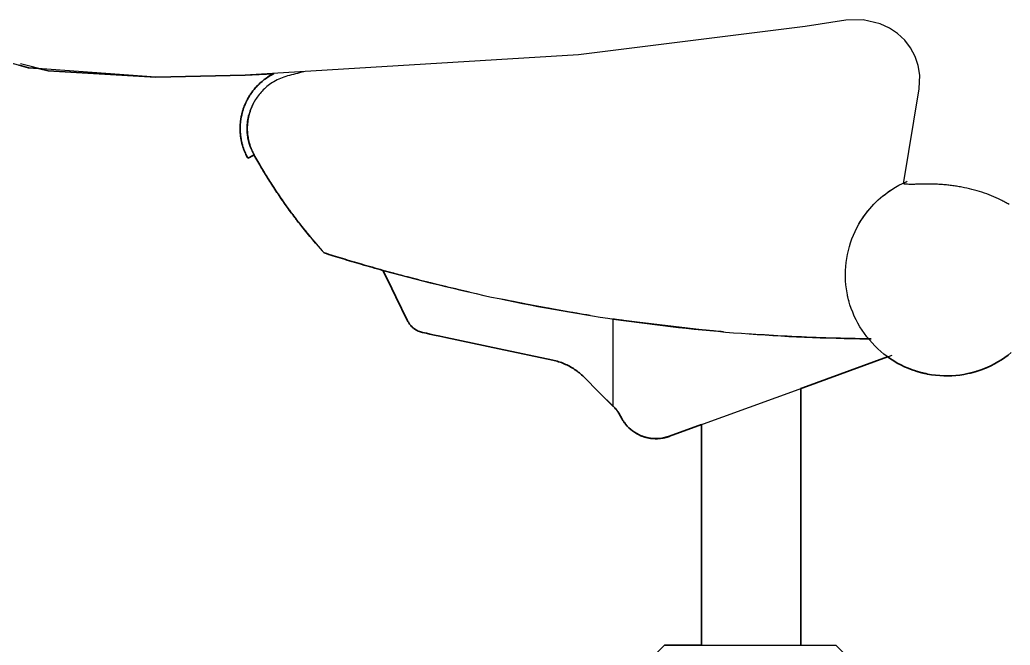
# Model space of a CAD drawing. Header units: millimetres. Extents: x 0 to 2114, y 0 to 2321.
# Drawn here: x 1496.5 to 1749.7, y 1513.4 to 1673.3 of the extents above; entities that cross this region are included whole.
import ezdxf

# ---------------------------------------------------------------- set-up
doc = ezdxf.new("R2010")
doc.units = ezdxf.units.MM
doc.layers.add('Blocks', color=7, linetype='Continuous')
doc.layers.add('Blocks$Inner', color=7, linetype='Continuous', lineweight=25, true_color=0x007f00)
doc.layers.add('Blocks$Outline', color=7, linetype='Continuous', lineweight=35, true_color=0xff3f3f)

# ---------------------------------------------------------------- blocks, each defined once
blk = doc.blocks.new('Aeron Size C Office Chair Side')
at = {"layer": 'Blocks$Inner'}
for p, q in [((451.49, 297.97), (468.75, 294.83)), ((476.91, 293.57), (501.27, 290.65)), ((428.24, 290.08), (427.75, 290.18)), ((524.53, 275.95), (524.53, 210.24)), ((499.13, 210.24), (499.13, 266.63)), ((484.05, 263.63), (486.3, 263.09))]:
    blk.add_line(p, q, dxfattribs=at)
for points in [[(550.78, 328.21), (554.74, 352.49), (554.9, 355.96), (554.5, 358.47), (553.73, 360.77), (552.57, 362.92), (551.07, 364.87), (549.25, 366.58), (547.15, 368), (544.82, 369.09), (540.42, 370.11), (536.02, 369.98), (525.62, 368.4), (467.68, 361.18), (382.39, 355.96)], [(359.58, 355.42), (327.01, 357.87), (300.76, 364.81)], [(389.7, 356.32), (382.39, 355.96), (359.58, 355.42), (332.07, 357.06), (324.93, 358.83)], [(384.7, 335.6), (384.22, 335.33), (383.84, 335.12), (383.47, 334.91), (383.1, 334.71)], [(384.7, 335.6), (384.27, 335.36), (383.93, 335.17), (383.51, 334.94)], [(578.29, 285.02), (577.48, 284.38), (576.64, 283.76), (575.78, 283.19), (574.9, 282.65), (574, 282.14), (573.07, 281.67), (572.13, 281.24), (571.18, 280.84), (570.2, 280.49), (569.22, 280.17), (568.22, 279.89), (567.21, 279.66), (566.2, 279.46), (565.17, 279.3), (564.14, 279.19), (563.11, 279.12), (562.07, 279.09), (561.04, 279.09), (560, 279.15), (558.97, 279.24), (557.95, 279.37), (556.93, 279.55), (555.91, 279.76), (554.91, 280.02), (553.92, 280.31), (552.94, 280.65), (551.97, 281.02), (551.02, 281.43), (550.09, 281.88), (549.17, 282.37), (548.28, 282.89), (547.41, 283.45), (546.56, 284.04), (545.73, 284.67), (544.93, 285.33), (544.16, 286.02), (543.42, 286.74), (542.7, 287.49), (542.02, 288.26), (541.37, 289.07), (540.75, 289.9), (540.16, 290.75), (539.61, 291.63), (539.09, 292.52), (538.61, 293.44), (538.17, 294.38), (537.77, 295.33), (537.4, 296.3), (537.07, 297.28), (536.79, 298.28), (536.54, 299.28), (536.33, 300.3), (536.16, 301.32), (536.04, 302.35), (535.95, 303.38), (535.91, 304.41), (535.91, 304.97), (535.93, 306.01), (535.99, 307.04), (536.09, 308.07), (536.24, 309.1), (536.42, 310.12), (536.65, 311.13), (536.91, 312.13), (537.22, 313.12), (537.56, 314.09), (537.95, 315.06), (538.37, 316), (538.83, 316.93), (539.33, 317.84), (539.86, 318.73), (540.43, 319.59), (541.03, 320.43), (541.66, 321.25), (542.33, 322.04), (543.03, 322.81), (543.76, 323.55), (544.51, 324.25), (545.3, 324.93), (546.11, 325.57), (546.95, 326.18), (547.81, 326.76), (548.69, 327.3), (549.59, 327.81), (550.52, 328.28), (551.46, 328.71), (551.73, 328.83)], [(417.65, 306.06), (418.86, 303.59), (420.96, 299.27), (423.95, 293.15)], [(476.45, 293.63), (476.45, 271.35), (476.5, 271.3), (476.66, 271.14)], [(427.75, 290.18), (428.27, 290.07), (428.79, 289.96), (429.65, 289.78), (430.81, 289.53), (432.2, 289.23), (433.74, 288.91), (447.39, 286.01), (461.09, 283.09)], [(490.88, 263.63), (525.03, 276.05), (547.82, 284.35)], [(469, 278.8), (472.95, 274.85), (476.66, 271.14), (476.91, 270.89)], [(476.57, 271.23), (476.48, 271.32), (476.45, 271.35)], [(477.92, 269.57), (478.35, 268.82), (478.82, 268.01)], [(490.88, 263.63), (488.62, 263.09), (486.3, 263.09)]]:
    blk.add_lwpolyline(points, dxfattribs=at)
blk.add_lwpolyline([(533.44, 210.24), (537, 206.69), (486.05, 206.69), (489.6, 210.24)], close=True, dxfattribs=at)
at = {"layer": 'Blocks$Inner', "extrusion": (0, 0, -1)}
for centre, radius, start, end in [((-561.79, 304.97), 25.89, 29.9859, 57.9759), ((-561.79, 304.97), 25.89, 344.6747, 347.955), ((-546.18, 768.79), 480.25, 279.1885, 281.3786), ((-546.18, 768.79), 480.25, 275.6104, 278.265), ((-561.79, 304.97), 25.89, 246.7899, 256.9562), ((-561.79, 304.97), 25.89, 281.9384, 288), ((-487.46, 273), 9.98, 250, 303.3333), ((-487.46, 273), 9.98, 276.6667, 290), ((-487.46, 273), 9.98, 275.9787, 288.968)]:
    blk.add_arc(centre, radius, start, end, dxfattribs=at)
at = {"layer": 'Blocks$Inner'}
blk.add_arc((487.46, 273), 9.98, 251.032, 290, dxfattribs=at)
for points, knots in [([(383.84, 351.17), (384.16, 351.64), (384.76, 352.45), (385.92, 353.66), (387.38, 354.96), (388.76, 355.87), (389.86, 356.41)], [8, 8, 8, 8, 8.25, 8.375, 8.5, 8.7761758, 8.7761758, 8.7761758, 8.7761758]), ([(383.1, 334.71), (382.96, 334.98), (382.7, 335.47), (382.36, 336.22), (382.19, 336.65), (382.09, 336.9), (382.02, 337.1), (381.95, 337.31), (381.86, 337.6), (381.69, 338.13), (381.48, 338.97), (381.31, 339.89), (381.21, 340.66), (381.16, 341.14), (381.14, 341.55), (381.12, 341.97), (381.11, 342.76), (381.17, 343.72), (381.29, 344.66), (381.4, 345.32), (381.51, 345.83), (381.59, 346.15), (381.63, 346.33), (381.67, 346.45), (381.7, 346.57), (381.74, 346.73), (381.82, 346.99), (381.97, 347.46), (382.18, 348.01), (382.37, 348.49), (382.52, 348.82), (382.61, 349.01), (382.68, 349.16), (382.75, 349.3), (382.84, 349.49), (383.01, 349.82), (383.25, 350.25), (383.55, 350.74), (383.74, 351.03), (383.84, 351.17)], [7, 7, 7, 7, 7.1, 7.15, 7.175, 7.1875, 7.2, 7.2125, 7.225, 7.25, 7.3, 7.35, 7.375, 7.4, 7.4125, 7.425, 7.45, 7.5, 7.525, 7.55, 7.575, 7.5875, 7.59375, 7.6, 7.60625, 7.6125, 7.625, 7.65, 7.7, 7.75, 7.775, 7.7875, 7.8, 7.8125, 7.825, 7.85, 7.9, 7.95, 8, 8, 8, 8]), ([(383.84, 347.37), (383.75, 347.15), (383.61, 346.75), (383.43, 346.16), (383.34, 345.83), (383.29, 345.64), (383.26, 345.48), (383.22, 345.33), (383.18, 345.1), (383.09, 344.69), (383, 344.04), (382.93, 343.35), (382.91, 342.81), (382.9, 342.41), (382.9, 342.01), (382.92, 341.46), (382.98, 340.75), (383.08, 340.08), (383.16, 339.65), (383.21, 339.42), (383.26, 339.21), (383.32, 338.95), (383.42, 338.57), (383.6, 337.96), (383.75, 337.55), (383.84, 337.32)], [1, 1, 1, 1, 1.125, 1.1875, 1.21875, 1.234375, 1.25, 1.265625, 1.28125, 1.3125, 1.375, 1.4375, 1.46875, 1.5, 1.53125, 1.5625, 1.625, 1.6875, 1.71875, 1.734375, 1.75, 1.78125, 1.8125, 1.875, 2, 2, 2, 2]), ([(383.84, 347.23), (383.76, 347.02), (383.62, 346.63), (383.45, 346.05), (383.37, 345.73), (383.32, 345.54), (383.29, 345.39), (383.25, 345.24), (383.21, 345.02), (383.13, 344.62), (383.04, 343.99), (382.98, 343.32), (382.95, 342.79), (382.95, 342.41), (382.95, 342.02), (382.97, 341.49), (383.03, 340.81), (383.12, 340.15), (383.21, 339.68), (383.27, 339.35), (383.34, 339.06), (383.44, 338.68), (383.61, 338.09), (383.75, 337.68), (383.84, 337.46)], [1, 1, 1, 1, 1.125, 1.1875, 1.21875, 1.234375, 1.25, 1.265625, 1.28125, 1.3125, 1.375, 1.4375, 1.46875, 1.5, 1.53125, 1.5625, 1.625, 1.6875, 1.71875, 1.75, 1.78125, 1.8125, 1.875, 2, 2, 2, 2]), ([(381.59, 346.14), (381.54, 345.95), (381.46, 345.61), (381.37, 345.17), (381.32, 344.85), (381.28, 344.61), (381.25, 344.35), (381.2, 343.97), (381.16, 343.46), (381.13, 343.02), (381.13, 342.8)], [-0.5741414, -0.5741414, -0.5741414, -0.5741414, -0.5416667, -0.5208333, -0.5104167, -0.5, -0.4895833, -0.4791667, -0.4583333, -0.4375, -0.4375, -0.4375, -0.4375]), ([(383.93, 337.09), (383.84, 337.32), (383.68, 337.74), (383.48, 338.37), (383.37, 338.77), (383.3, 339.03), (383.25, 339.26), (383.19, 339.5), (383.1, 339.95), (382.99, 340.66), (382.93, 341.4), (382.9, 341.99), (382.9, 342.41), (382.91, 342.82), (382.93, 343.4), (383.01, 344.12), (383.12, 344.81), (383.2, 345.25), (383.26, 345.48), (383.28, 345.59), (383.3, 345.64)], [0, 0, 0, 0, 0.125, 0.1875, 0.21875, 0.25, 0.265625, 0.28125, 0.3125, 0.375, 0.4375, 0.46875, 0.5, 0.53125, 0.5625, 0.625, 0.6875, 0.71875, 0.734375, 0.75, 0.75, 0.75, 0.75]), ([(383.93, 337.22), (383.84, 337.44), (383.69, 337.86), (383.5, 338.48), (383.39, 338.87), (383.33, 339.13), (383.28, 339.35), (383.23, 339.58), (383.14, 340.02), (383.04, 340.71), (382.97, 341.43), (382.95, 342), (382.95, 342.41), (382.95, 342.81), (382.98, 343.37), (383.05, 344.08), (383.15, 344.74), (383.23, 345.11), (383.25, 345.22)], [-1, -1, -1, -1, -0.875, -0.8125, -0.78125, -0.75, -0.734375, -0.71875, -0.6875, -0.625, -0.5625, -0.53125, -0.5, -0.46875, -0.4375, -0.375, -0.3125, -0.28125, -0.28125, -0.28125, -0.28125]), ([(381.36, 339.64), (381.37, 339.56), (381.4, 339.4), (381.46, 339.09), (381.57, 338.58), (381.74, 337.95), (381.92, 337.4), (382.05, 337.03), (382.12, 336.82), (382.16, 336.72), (382.18, 336.67)], [-0.3333333, -0.3333333, -0.3333333, -0.3333333, -0.3229167, -0.3125, -0.2916667, -0.25, -0.2083333, -0.1875, -0.1770833, -0.1666667, -0.1666667, -0.1666667, -0.1666667]), ([(384.66, 335.58), (385.27, 334.48), (386.27, 332.74), (387.79, 330.22), (389.04, 328.25), (390.4, 326.16), (391.9, 323.97), (393.49, 321.73), (395.15, 319.49), (396.88, 317.27), (399.3, 314.27), (401.25, 312.01), (402.62, 310.51)], [3, 3, 3, 3, 3.166667, 3.25, 3.333333, 3.416667, 3.5, 3.583333, 3.666667, 3.75, 3.833333, 4, 4, 4, 4]), ([(393.95, 321.12), (393.25, 322.07), (392.18, 323.56), (390.8, 325.58), (389.71, 327.21), (388.69, 328.8), (387.75, 330.3), (387.11, 331.36), (386.77, 331.92), (386.71, 332.02)], [0.3938359, 0.3938359, 0.3938359, 0.3938359, 0.5, 0.5625, 0.625, 0.6875, 0.75, 0.8125, 0.8263379, 0.8263379, 0.8263379, 0.8263379]), ([(577.77, 322.87), (577.42, 323.08), (576.71, 323.49), (575.23, 324.26), (573.29, 325.13), (570.82, 326.04), (568.28, 326.77), (566.1, 327.25), (564.33, 327.56), (563.03, 327.74), (561.74, 327.89), (560.42, 328), (559.13, 328.07), (558.1, 328.11), (557.29, 328.13), (556.47, 328.13), (555.46, 328.11), (554.52, 328.07), (553.83, 328.05), (553.35, 328.04), (552.92, 328.04), (552.38, 328.04), (551.55, 328.06), (551.05, 328.1), (550.81, 328.13)], [-0.6666667, -0.6666667, -0.6666667, -0.6666667, -0.6388889, -0.6111111, -0.5555556, -0.5, -0.4444444, -0.3888889, -0.3611111, -0.3333333, -0.3055556, -0.2777778, -0.25, -0.2222222, -0.2083333, -0.1944444, -0.1666667, -0.1388889, -0.125, -0.1111111, -0.0972222, -0.0833333, -0.0555556, 0, 0, 0, 0]), ([(402.62, 310.51), (400.59, 312.75), (398.3, 315.47), (396.16, 318.19), (395.8, 318.67)], [2, 2, 2, 2, 2.25, 2.3026129, 2.3026129, 2.3026129, 2.3026129]), ([(433.74, 301.89), (432.68, 302.15), (431.19, 302.52), (429.6, 302.91), (429.03, 303.05), (428.79, 303.11)], [1, 1, 1, 1, 1.5, 1.75, 2, 2, 2, 2]), ([(470.64, 294.52), (465.87, 295.28), (458.25, 296.62), (450.68, 298.13), (447.84, 298.72)], [0.4591149, 0.4591149, 0.4591149, 0.4591149, 0.6666667, 0.7918711, 0.7918711, 0.7918711, 0.7918711]), ([(423.95, 293.15), (424.07, 292.91), (424.32, 292.47), (424.69, 292), (424.99, 291.68), (425.22, 291.47), (425.45, 291.27), (425.68, 291.09), (425.93, 290.93), (426.26, 290.73), (426.85, 290.43), (427.39, 290.26), (427.75, 290.18)], [7.754286, 7.754286, 7.754286, 7.754286, 7.879286, 8.004286, 8.066786, 8.129286, 8.191786, 8.254286, 8.316786, 8.379286, 8.504286, 8.754286, 8.754286, 8.754286, 8.754286]), ([(427.75, 290.18), (427.39, 290.26), (426.85, 290.43), (426.26, 290.73), (425.93, 290.93), (425.68, 291.09), (425.45, 291.27), (425.22, 291.47), (424.99, 291.68), (424.84, 291.84), (424.76, 291.93)], [0.5008343, 0.5008343, 0.5008343, 0.5008343, 0.7508343, 0.8758343, 0.9383343, 1.0008343, 1.0633343, 1.1258343, 1.1883343, 1.2508343, 1.2508343, 1.2508343, 1.2508343]), ([(479.7, 293.17), (479.1, 293.25), (478.26, 293.37), (477.36, 293.5), (476.67, 293.6), (476.45, 293.63), (476.45, 293.63)], [1, 1, 1, 1, 1.333283, 1.499962, 1.666641, 2, 2, 2, 2]), ([(504.73, 290.34), (503.04, 290.48), (494.66, 291.25), (486.33, 292.24), (479.7, 293.17)], [0.582425, 0.582425, 0.582425, 0.582425, 0.6666667, 1, 1, 1, 1]), ([(539.59, 288.59), (533, 288.68), (523.42, 289.01), (513.74, 289.63), (510.75, 289.85)], [-6, -6, -6, -6, -5.6666667, -5.5174663, -5.5174663, -5.5174663, -5.5174663]), ([(481.98, 264.67), (483.27, 263.82), (485.52, 263), (488.63, 263), (490.15, 263.36), (490.88, 263.63)], [41.5738656, 41.5738656, 41.5738656, 41.5738656, 41.9071566, 42.0738444, 42.2405322, 42.2405322, 42.2405322, 42.2405322])]:
    blk.add_open_spline(points, degree=3, knots=knots, dxfattribs=at)
for points in [[(393.26, 355.75), (391.97, 355.41), (389.61, 354.38), (386.91, 352.24), (384.96, 349.74), (384.15, 348.05), (383.84, 347.23)], [(397.41, 356.83), (395.95, 356.46), (394.57, 356.1), (393.26, 355.75)], [(385.02, 349.73), (384.52, 348.94), (384.14, 348.14), (383.84, 347.37)], [(383.84, 337.46), (383.95, 337.16), (384.2, 336.55), (384.52, 335.92), (384.7, 335.6)], [(383.84, 337.32), (383.95, 337.05), (384.19, 336.47), (384.49, 335.88), (384.66, 335.58)], [(402.62, 310.51), (404.15, 310.03), (407.28, 309.06), (410.52, 308.1), (412.17, 307.62)], [(412.17, 307.62), (432.81, 301.63), (474.94, 292.39), (518.02, 288.89), (539.59, 288.59)], [(419.54, 305.55), (418.63, 305.79), (418, 305.97), (417.65, 306.06)], [(428.79, 303.11), (426.7, 303.64), (423.08, 304.58), (419.32, 305.6), (418.01, 305.96), (417.65, 306.06)], [(438.67, 300.74), (435.42, 301.48), (432.18, 302.26), (428.95, 303.07)], [(439.81, 300.47), (437.78, 300.93), (435.76, 301.41), (433.74, 301.89)], [(476.45, 293.63), (476.45, 293.63), (476.47, 293.63), (476.5, 293.63)], [(501.14, 290.66), (493.98, 291.34), (486.83, 292.17), (479.7, 293.17)], [(542.52, 288.55), (541.54, 288.56), (540.57, 288.58), (539.59, 288.59)], [(539.59, 288.59), (540.55, 288.58), (541.52, 288.56), (542.48, 288.55)], [(461.09, 283.09), (462.08, 282.88), (464.02, 282.27), (466.71, 280.82), (468.28, 279.52), (469, 278.8)], [(476.91, 270.89), (477.07, 270.73), (477.4, 270.36), (477.75, 269.86), (477.92, 269.57)], [(478.82, 268.01), (478.95, 267.79), (479.22, 267.35), (479.53, 266.94), (479.7, 266.73)], [(479.7, 266.73), (480.22, 266.09), (481.41, 264.94), (483.58, 263.7), (485.98, 263.03), (488.48, 262.97), (490.1, 263.34), (490.88, 263.63)], [(486.3, 263.09), (485.53, 263.18), (484.78, 263.36), (484.05, 263.63)], [(484.36, 263.52), (485.06, 263.29), (485.78, 263.14), (486.52, 263.07)], [(486.52, 263.07), (485.78, 263.14), (485.06, 263.29), (484.36, 263.52)], [(486, 263.13), (485.51, 263.2), (485.04, 263.31), (484.57, 263.45)]]:
    blk.add_open_spline(points, degree=3, dxfattribs=at)
at = {"layer": 'Blocks$Outline'}
for points in [[(327.01, 357.87), (324.62, 358.5)], [(329.58, 357.68), (327.01, 357.87)], [(332.07, 357.06), (329.58, 357.68)], [(359.58, 355.42), (332.07, 357.06)], [(382.39, 355.96), (359.58, 355.42)], [(389.66, 356.32), (382.39, 355.96)], [(383.47, 334.91), (383.1, 334.71)], [(383.51, 334.94), (383.47, 334.91)], [(383.93, 335.17), (383.51, 334.94)], [(384.27, 335.36), (383.93, 335.17)], [(384.66, 335.58), (384.27, 335.36)], [(418.86, 303.59), (417.65, 306.06)], [(420.96, 299.27), (418.86, 303.59)], [(423.95, 293.15), (420.96, 299.27)], [(428.24, 290.08), (427.75, 290.18)], [(428.27, 290.07), (428.24, 290.08)], [(428.79, 289.96), (428.27, 290.07)], [(429.65, 289.78), (428.79, 289.96)], [(430.81, 289.53), (429.65, 289.78)], [(432.2, 289.23), (430.81, 289.53)], [(433.74, 288.91), (432.2, 289.23)], [(447.39, 286.01), (433.74, 288.91)], [(461.09, 283.09), (447.39, 286.01)], [(546.7, 283.94), (525.03, 276.05)], [(547.41, 283.45), (546.7, 283.94)], [(576.64, 283.76), (575.78, 283.19)], [(577.48, 284.38), (576.64, 283.76)], [(578.29, 285.02), (577.48, 284.38)], [(548.28, 282.89), (547.41, 283.45)], [(549.17, 282.37), (548.28, 282.89)], [(550.09, 281.88), (549.17, 282.37)], [(551.02, 281.43), (550.09, 281.88)], [(551.97, 281.02), (551.02, 281.43)], [(572.13, 281.24), (572, 281.18)], [(573.07, 281.67), (572.13, 281.24)], [(574, 282.14), (573.07, 281.67)], [(574.9, 282.65), (574, 282.14)], [(575.78, 283.19), (574.9, 282.65)], [(472.95, 274.85), (469, 278.8)], [(552.94, 280.65), (551.97, 281.02)], [(553.79, 280.35), (552.94, 280.65)], [(556.93, 279.55), (556.44, 279.65)], [(557.95, 279.37), (556.93, 279.55)], [(558.97, 279.24), (557.95, 279.37)], [(560, 279.15), (558.97, 279.24)], [(561.04, 279.09), (560, 279.15)], [(562.07, 279.09), (561.04, 279.09)], [(563.11, 279.12), (562.07, 279.09)], [(564.14, 279.19), (563.11, 279.12)], [(565.17, 279.3), (564.14, 279.19)], [(566.2, 279.46), (565.17, 279.3)], [(567.21, 279.66), (566.2, 279.46)], [(567.64, 279.75), (567.21, 279.66)], [(525.03, 276.05), (524.53, 275.87)], [(476.45, 271.35), (472.95, 274.85)], [(524.53, 275.87), (524.53, 210.24)], [(476.48, 271.32), (476.45, 271.35)], [(476.57, 271.23), (476.48, 271.32)], [(476.66, 271.14), (476.57, 271.23)], [(476.91, 270.89), (476.66, 271.14)], [(478.35, 268.82), (477.92, 269.57)], [(478.82, 268.01), (478.35, 268.82)], [(499.13, 266.63), (490.88, 263.63)], [(499.13, 210.24), (499.13, 266.63)], [(486.05, 206.69), (489.6, 210.24)], [(489.6, 210.24), (499.13, 210.24)]]:
    blk.add_lwpolyline(points, dxfattribs=at)
for points, knots in [([(383.84, 351.17), (384.16, 351.64), (384.76, 352.45), (385.92, 353.66), (387.33, 354.92), (388.65, 355.8), (389.66, 356.32)], [8, 8, 8, 8, 8.25, 8.375, 8.5, 8.7595556, 8.7595556, 8.7595556, 8.7595556]), ([(381.59, 346.14), (381.59, 346.14), (381.59, 346.16), (381.61, 346.22), (381.63, 346.33), (381.67, 346.45), (381.7, 346.57), (381.74, 346.73), (381.82, 346.99), (381.97, 347.46), (382.18, 348.01), (382.37, 348.49), (382.52, 348.82), (382.61, 349.01), (382.68, 349.16), (382.75, 349.3), (382.84, 349.49), (383.01, 349.82), (383.25, 350.25), (383.55, 350.74), (383.74, 351.03), (383.84, 351.17)], [7.5849244, 7.5849244, 7.5849244, 7.5849244, 7.5849244, 7.5875, 7.59375, 7.6, 7.60625, 7.6125, 7.625, 7.65, 7.7, 7.75, 7.775, 7.7875, 7.8, 7.8125, 7.825, 7.85, 7.9, 7.95, 8, 8, 8, 8]), ([(381.13, 342.8), (381.13, 343.02), (381.16, 343.46), (381.2, 343.97), (381.25, 344.35), (381.28, 344.61), (381.32, 344.85), (381.37, 345.17), (381.46, 345.61), (381.54, 345.95), (381.59, 346.14)], [0.4375, 0.4375, 0.4375, 0.4375, 0.4583333, 0.4791667, 0.4895833, 0.5, 0.5104167, 0.5208333, 0.5416667, 0.5741414, 0.5741414, 0.5741414, 0.5741414]), ([(381.36, 339.64), (381.33, 339.79), (381.28, 340.12), (381.21, 340.66), (381.16, 341.14), (381.14, 341.55), (381.12, 341.97), (381.12, 342.4), (381.12, 342.71), (381.13, 342.8)], [7.3304473, 7.3304473, 7.3304473, 7.3304473, 7.35, 7.375, 7.4, 7.4125, 7.425, 7.45, 7.4592386, 7.4592386, 7.4592386, 7.4592386]), ([(382.18, 336.67), (382.16, 336.72), (382.12, 336.82), (382.05, 337.03), (381.92, 337.4), (381.74, 337.95), (381.57, 338.58), (381.46, 339.09), (381.4, 339.4), (381.37, 339.56), (381.36, 339.64)], [0.1666667, 0.1666667, 0.1666667, 0.1666667, 0.1770833, 0.1875, 0.2083333, 0.25, 0.2916667, 0.3125, 0.3229167, 0.3333333, 0.3333333, 0.3333333, 0.3333333]), ([(383.1, 334.71), (382.96, 334.98), (382.7, 335.47), (382.37, 336.21), (382.23, 336.56), (382.18, 336.67)], [7, 7, 7, 7, 7.1, 7.15, 7.172308, 7.172308, 7.172308, 7.172308]), ([(386.71, 332.02), (386.69, 332.05), (385.95, 333.3), (385.27, 334.48), (384.66, 335.58)], [-3.1699411, -3.1699411, -3.1699411, -3.1699411, -3.1666667, -3, -3, -3, -3]), ([(393.95, 321.12), (393.25, 322.07), (392.18, 323.56), (390.8, 325.58), (389.71, 327.21), (388.69, 328.8), (387.75, 330.3), (387.11, 331.36), (386.77, 331.92), (386.71, 332.02)], [0.3938359, 0.3938359, 0.3938359, 0.3938359, 0.5, 0.5625, 0.625, 0.6875, 0.75, 0.8125, 0.8263379, 0.8263379, 0.8263379, 0.8263379]), ([(395.8, 318.67), (395.59, 318.94), (394.96, 319.76), (394.35, 320.58), (393.95, 321.12)], [-3.69764652, -3.69764652, -3.69764652, -3.69764652, -3.66666667, -3.60608236, -3.60608236, -3.60608236, -3.60608236]), ([(402.62, 310.51), (400.59, 312.75), (398.3, 315.47), (396.16, 318.19), (395.8, 318.67)], [0, 0, 0, 0, 0.25, 0.3026129, 0.3026129, 0.3026129, 0.3026129]), ([(427.75, 290.18), (427.39, 290.26), (426.85, 290.43), (426.26, 290.73), (425.93, 290.93), (425.68, 291.09), (425.45, 291.27), (425.22, 291.47), (424.99, 291.68), (424.84, 291.84), (424.76, 291.93)], [0.5008343, 0.5008343, 0.5008343, 0.5008343, 0.7508343, 0.8758343, 0.9383343, 1.0008343, 1.0633343, 1.1258343, 1.1883343, 1.2508343, 1.2508343, 1.2508343, 1.2508343]), ([(484.36, 263.52), (484.31, 263.53), (484.21, 263.57), (484.11, 263.61), (483.9, 263.68), (483.18, 263.96), (482.32, 264.42), (480.96, 265.37), (480.22, 266.09), (479.7, 266.73)], [-20.4636443, -20.4636443, -20.4636443, -20.4636443, -20.4519997, -20.4374723, -20.437377, -20.4, -20.2497639, -20.2, -20, -20, -20, -20]), ([(490.88, 263.63), (490.15, 263.36), (489.34, 263.17), (487.87, 263.01), (487.16, 263.01), (486.52, 263.07)], [-21, -21, -21, -21, -20.8126292, -20.8, -20.6423315, -20.6423315, -20.6423315, -20.6423315]), ([(486.52, 263.07), (486.49, 263.07), (486.42, 263.08), (486.24, 263.1), (486.1, 263.12), (486, 263.13)], [-0.66666667, -0.66666667, -0.66666667, -0.66666667, -0.65963769, -0.65061096, -0.62718891, -0.62718891, -0.62718891, -0.62718891])]:
    blk.add_open_spline(points, degree=3, knots=knots, dxfattribs=at)
for points in [[(412.17, 307.62), (410.52, 308.1), (407.28, 309.06), (404.15, 310.03), (402.62, 310.51)], [(417.65, 306.06), (415.82, 306.57), (414, 307.09), (412.17, 307.62)], [(424.76, 291.93), (424.62, 292.1), (424.32, 292.47), (424.07, 292.91), (423.95, 293.15)], [(469, 278.8), (468.28, 279.52), (466.71, 280.82), (464.02, 282.27), (462.08, 282.88), (461.09, 283.09)], [(477.92, 269.57), (477.75, 269.86), (477.4, 270.36), (477.07, 270.73), (476.91, 270.89)], [(479.7, 266.73), (479.53, 266.94), (479.22, 267.35), (478.95, 267.79), (478.82, 268.01)], [(484.57, 263.45), (484.5, 263.47), (484.43, 263.5), (484.36, 263.52)], [(486, 263.13), (485.51, 263.2), (485.04, 263.31), (484.57, 263.45)]]:
    blk.add_open_spline(points, degree=3, dxfattribs=at)
for points, weights, knots in [([(572, 281.18), (571.59, 281), (570.69, 280.66), (569.71, 280.32), (568.72, 280.02), (567.93, 279.82), (567.64, 279.75)], [1, 0.999239334945, 0.998229464742, 0.997941552291, 0.998452304572, 0.99948670803, 1], [0, 0, 0, 0.888495, 1.923742, 2.95869, 3.994167, 4.593718, 4.593718, 4.593718]), ([(556.44, 279.65), (556.18, 279.7), (555.41, 279.88), (554.41, 280.15), (553.86, 280.33), (553.79, 280.35)], [1, 0.999724426705, 0.999237028325, 0.999395771607, 0.999934446953, 0.999999982721], [0, 0, 0, 0.539629, 1.57505, 2.610636, 2.73897, 2.73897, 2.73897])]:
    blk.add_rational_spline(points, weights, degree=2, knots=knots, dxfattribs=at)

msp = doc.modelspace()

# ---------------------------------------------------------------- block references
at = {"layer": 'Blocks'}
msp.add_blockref('Aeron Size C Office Chair Side', (1171.71, 1303.19), dxfattribs=at)

doc.saveas('drawing.dxf')
